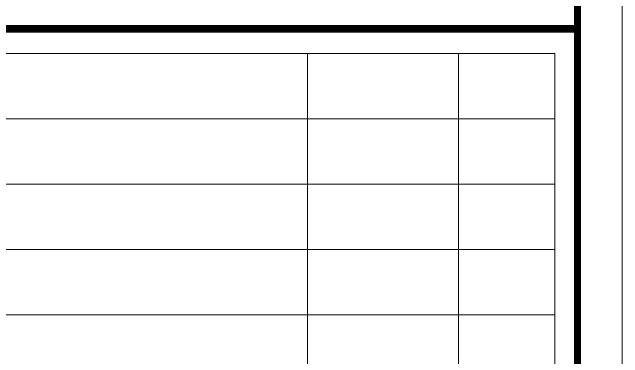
# Model space of a CAD drawing. Header units: millimetres. Extents: x 58 to 2247, y 57 to 1671.
# Drawn here: x 2056.4 to 2247.3, y 556.2 to 664.3 of the extents above; entities that cross this region are included whole.
import ezdxf

# ---------------------------------------------------------------- set-up
doc = ezdxf.new("R2010")
doc.units = ezdxf.units.MM
doc.header["$LTSCALE"] = 0.5
doc.layers.add('PDF_Geometry', color=7, linetype='Continuous')

msp = doc.modelspace()

# ---------------------------------------------------------------- linework, layer by layer
at = {"layer": 'PDF_Geometry', "lineweight": 0}
for points, const_width in [([(57.67, 1670.52), (2247.09, 1670.52), (2247.09, 57.09), (57.67, 57.09)], 0.32), ([(71.67, 1656.52), (2233.09, 1656.52), (2233.09, 71.09), (71.67, 71.09)], 2.24)]:
    msp.add_lwpolyline(points, close=True, dxfattribs=dict(at, const_width=const_width))
at = {"layer": 'PDF_Geometry', "lineweight": 0, "const_width": 2.4}
msp.add_lwpolyline([(2233.09, 467.73), (1913.74, 467.73), (1913.74, 659.05), (2233.09, 659.05)], dxfattribs=at)
at = {"layer": 'PDF_Geometry', "lineweight": 18}
msp.add_lwpolyline([(1920.86, 509.25), (1920.86, 651.41), (2226.05, 651.41), (2226.05, 509.25)], close=True, dxfattribs=at)
for points in [[(2148.77, 488.21), (2148.77, 651.41)], [(2195.89, 488.21), (2195.89, 651.41)], [(2226.05, 630.93), (1920.86, 630.93)], [(2226.05, 610.53), (1920.86, 610.53)], [(2226.05, 590.05), (1920.86, 590.05)], [(2226.05, 569.65), (1920.86, 569.65)]]:
    msp.add_lwpolyline(points, dxfattribs=at)

doc.saveas('drawing.dxf')
